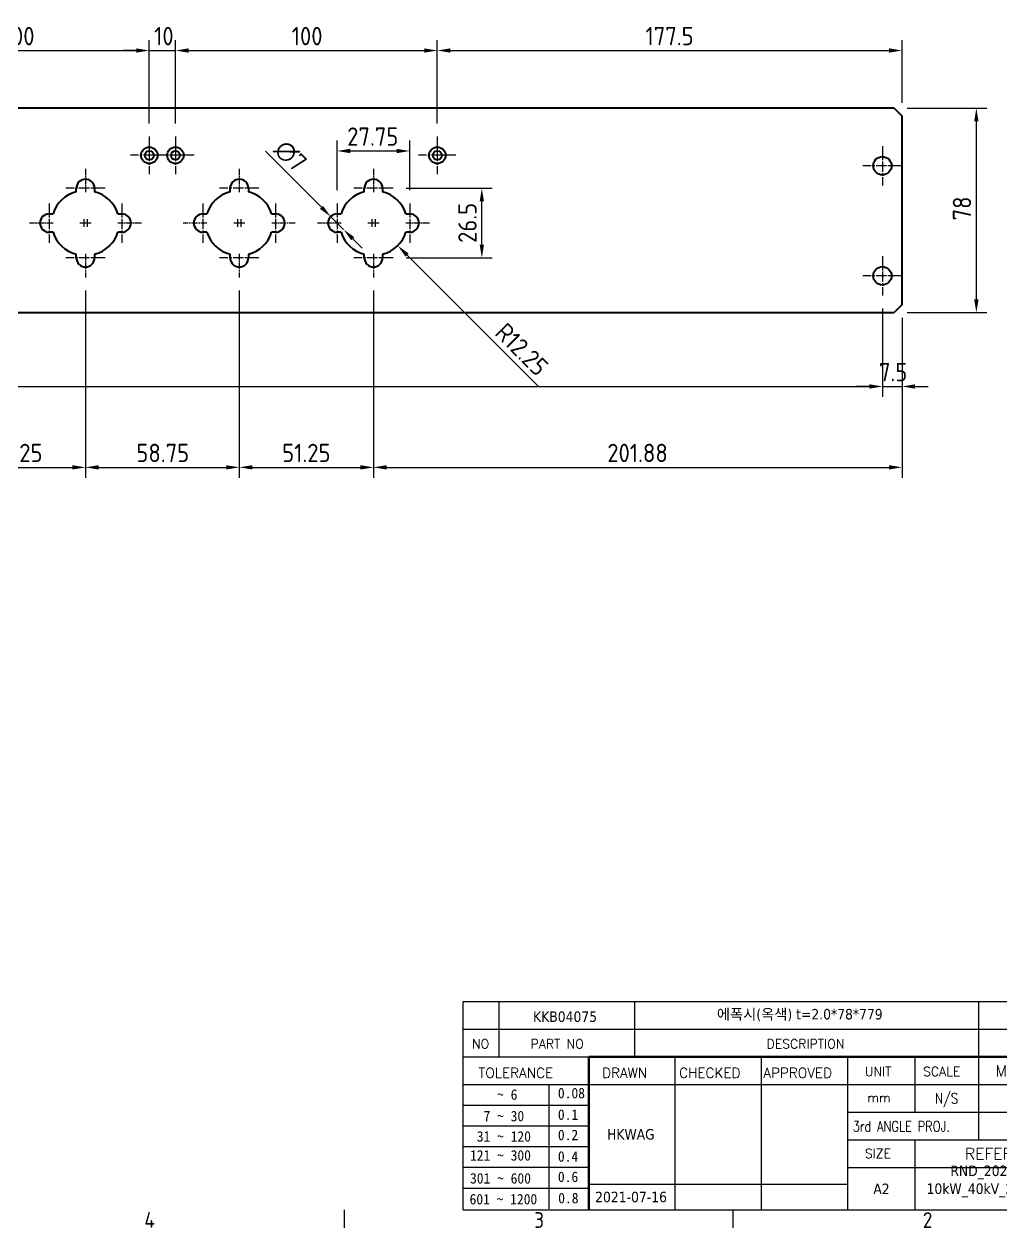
# Model space of a CAD drawing. Header units: millimetres. Extents: x 0 to 1188, y 0 to 840.
# Drawn here: x 620.3 to 993.4, y 13.1 to 472.6 of the extents above; entities that cross this region are included whole.
import ezdxf
from ezdxf.enums import TextEntityAlignment as Align

# ---------------------------------------------------------------- set-up
doc = ezdxf.new("R2010")
doc.units = ezdxf.units.MM
doc.header["$LTSCALE"] = 2
doc.linetypes.add('CHAIN', pattern=[0.3543, 0.2362, -0.0295, 0.0591, -0.0295])
doc.layers.get('0').update_dxf_attribs({"color": 3, "lineweight": 25})
for name, color, linetype, lineweight in [('가시적인 것(ISO)', 3, 'Continuous', 40), ('경계(ISO)', 7, 'Continuous', 25), ('제목(ISO)', 5, 'Continuous', 50), ('중심 표식(ISO)', 1, 'Continuous', 25), ('치수(ISO)', 2, 'Continuous', 25)]:
    doc.layers.add(name, color=color, linetype=linetype, lineweight=lineweight)
doc.styles.add('HAN_291', font='')
doc.styles.add('RC_284', font='ROMANC.shx')
doc.styles.add('RC_287', font='ROMANC.shx')
doc.styles.add('RC_292', font='ROMANC.shx')
doc.styles.add('문자 텍스트_PSTEK_POSCO', font='isocp.shx')
doc.styles.add('치수 텍스트_PSTEK_POSCO', font='isocp.shx')
doc.styles.add('텍스트 스타일198', font='tahoma.ttf')
doc.styles.add('텍스트 스타일333', font='ROMANC.shx', dxfattribs={"width": 0.8})
doc.styles.get('HAN_291').set_extended_font_data('GulimChe')
doc.dimstyles.new('치수_PSTEK_POSCO', dxfattribs={"dimscale": 2, "dimtxt": 3.5, "dimasz": 2.5, "dimexe": 2, "dimexo": 2.5, "dimgap": 1, "dimtad": 1, "dimrnd": 1e-08, "dimdsep": 46, "dimtxsty": '치수 텍스트_PSTEK_POSCO', "dimcen": 0.09, "dimdle": 10, "dimclrd": 7, "dimclre": 7, "dimclrt": 2, "dimadec": 1, "dimazin": 2, "dimtfac": 1, "dimtmove": 0, "dimatfit": 3, "dimfxl": 0, "dimtolj": 1, "dimlwd": -1, "dimlwe": -1, "dimarcsym": 0})

# ---------------------------------------------------------------- blocks, each defined once
blk = doc.blocks.new('경계 Default Border')
at = {"layer": '경계(ISO)'}
for p, q in [((371.25, 10), (371.25, 6.6)), ((445.5, 10), (445.5, 6.6))]:
    blk.add_line(p, q, dxfattribs=at)
at = {"layer": '경계(ISO)', "color": 2, "char_height": 3, "attachment_point": 7, "style": '문자 텍스트_PSTEK_POSCO'}
for s, insert in [('4', (333.1, 6.6)), ('3', (407.54, 6.57)), ('2', (481.75, 6.57))]:
    blk.add_mtext(s, dxfattribs=dict(at, insert=insert))
blk = doc.blocks.new('제목 블록 PSTEK')
at = {"color": 180}
for p, q in [((182.48, 11.79), (182.48, 51.57)), ((182.48, 51.57), (372.48, 51.57)), ((189.27, 51.57), (189.27, 41.01)), ((215.22, 41.01), (215.22, 51.57)), ((280.88, 51.57), (280.88, 41.01)), ((182.48, 46.29), (372.48, 46.29)), ((182.48, 41.01), (206.45, 41.01)), ((222.94, 11.79), (222.94, 41.01)), ((239.43, 11.79), (239.43, 41.01)), ((255.92, 11.79), (255.92, 41.01)), ((268.69, 41.01), (268.69, 30.45)), ((280.88, 41.01), (280.88, 25.17)), ((182.48, 35.73), (206.45, 35.73)), ((198.86, 12.03), (198.86, 35.73)), ((206.45, 35.73), (372.48, 35.73)), ((182.48, 31.78), (206.45, 31.78)), ((255.92, 30.45), (372.48, 30.45)), ((182.48, 27.83), (206.45, 27.83)), ((182.48, 23.88), (206.45, 23.88)), ((255.92, 25.17), (372.48, 25.17)), ((268.69, 25.17), (268.69, 11.79)), ((182.48, 19.93), (206.45, 19.93)), ((255.92, 19.89), (310.09, 19.89)), ((206.45, 16.74), (255.92, 16.74)), ((182.48, 15.98), (206.45, 15.98)), ((182.48, 11.79), (372.48, 11.79))]:
    blk.add_line(p, q, dxfattribs=at)
at = {"color": 7, "lineweight": 50}
for p, q in [((206.45, 11.79), (206.45, 41.01)), ((206.45, 41.01), (372.48, 41.01))]:
    blk.add_line(p, q, dxfattribs=at)
at = {"layer": '제목(ISO)', "lineweight": 18}
blk.add_line((182.48, 35.73), (182.48, 11.79), dxfattribs=at)
at = {"color": 2}
for s, height, style, p in [('NO', 1.742, 'RC_284', (184.14, 42.62)), ('PART NO', 1.742, 'RC_284', (195.34, 42.62)), ('DESCRIPTION', 1.7424, 'RC_284', (240.4, 42.62)), ('UNIT', 1.742, 'RC_284', (259.17, 37.34)), ('SCALE', 1.742, 'RC_284', (270.29, 37.34)), ('MODEL NAME', 2.178, 'RC_292', (284.1, 37.25)), (' TOLERANCE', 1.9, 'RC_287', (184.09, 37.01)), ('DRAWN', 1.9, 'RC_287', (208.98, 37.01)), ('CHECKED', 1.9, 'RC_287', (223.69, 37.01)), ('APPROVED', 1.9, 'RC_287', (239.78, 37.01)), ('    ~ 6', 2, 'HAN_291', (183.77, 32.82)), ('0.08', 2, 'HAN_291', (200.55, 33.1)), ('mm', 1.742, 'RC_284', (259.65, 32.35)), ('  7 ~ 30', 2, 'HAN_291', (183.77, 28.71)), ('0.1', 2, 'HAN_291', (200.55, 28.99)), (' 31 ~ 120', 2, 'HAN_291', (183.77, 24.83)), ('0.2', 2, 'HAN_291', (200.55, 25.11)), ('121 ~ 300', 2, 'HAN_291', (183.77, 21.21)), ('SIZE', 1.742, 'RC_284', (259.17, 21.69)), ('REFERENCE', 2.178, 'RC_292', (278.27, 21.43)), ('0.4', 2, 'HAN_291', (200.55, 21)), ('301 ~ 600', 2, 'HAN_291', (183.77, 16.83)), ('0.6', 2, 'HAN_291', (200.55, 17.12)), ('601 ~ 1200', 2, 'HAN_291', (183.68, 12.85)), ('0.8', 2, 'HAN_291', (200.61, 13.06))]:
    blk.add_text(s, height=height, dxfattribs=dict(at, style=style)).set_placement(p)
at = {"color": 7, "style": '텍스트 스타일333', "width": 0.8}
blk.add_text('N/S', height=2, dxfattribs=at).set_placement((274.78, 33.09), align=Align.MIDDLE_CENTER)
at = {"color": 2, "style": '텍스트 스타일333', "width": 0.8}
blk.add_text('3rd ANGLE PROJ.', height=2, dxfattribs=at).set_placement((256.84, 26.76))
at = {"layer": '제목(ISO)', "color": 7, "style": '텍스트 스타일198'}
for tag, p in [('부품_번호_001', (195.81, 47.68)), ('설명_001', (230.91, 48.15)), ('재질_001', (287.51, 48.16)), ("3._Q'TY_001", (312.71, 47.92)), ('질량\\P3;_001', (350.3, 48.16)), ('1._MODEL_NAME_001', (326.77, 37.52)), ('제목_001', (337.22, 32.13)), ('부품_번호_001', (334.47, 26.81)), ('설계자_001', (209.94, 25.23)), ('프로젝트_001', (275.49, 18.27)), ('시트_크기_001', (260.79, 14.82)), ('프로젝트_002', (270.95, 14.85)), ('작성_날짜_001', (207.66, 13.27)), ('프로젝트_003', (285.25, 11.42))]:
    blk.add_attdef(tag, p, '', height=2, dxfattribs=at)
for tag, p in [('4._COLOR', (327.68, 48.93)), ('점검자', (231.18, 26.23)), ('엔지니어링_승인자', (247.67, 26.23)), ('점검_날짜', (231.18, 14.27)), ('엔지니어링_승인_날짜', (247.67, 14.27))]:
    blk.add_attdef(tag, text='', height=2, dxfattribs=at).set_placement(p, align=Align.MIDDLE_CENTER)
blk = doc.blocks.new('*D25')
at = {"layer": 'Defpoints', "color": 0}
for p in [(952.58, 440.55), (983.98, 440.55), (952.58, 362.55)]:
    blk.add_point(p, dxfattribs=at)
at = {"layer": '치수(ISO)', "color": 7}
for p, q in [((957.58, 440.55), (987.98, 440.55)), ((983.98, 367.55), (983.98, 435.55)), ((957.58, 362.55), (987.98, 362.55))]:
    blk.add_line(p, q, dxfattribs=at)
for points in [[(983.14, 435.55), (984.81, 435.55), (983.98, 440.55)], [(983.14, 367.55), (984.81, 367.55), (983.98, 362.55)]]:
    blk.add_solid(points, dxfattribs=at)
at = {"layer": '치수(ISO)', "color": 2, "insert": (978.48, 397.7), "char_height": 7, "attachment_point": 4, "rotation": 90, "style": '치수 텍스트_PSTEK_POSCO'}
blk.add_mtext('\\A1;78', dxfattribs=at)
blk = doc.blocks.new('*D30')
at = {"layer": 'Defpoints', "color": 0}
for p in [(184.08, 369.05), (948.08, 369.05), (948.08, 334.32)]:
    blk.add_point(p, dxfattribs=at)
at = {"layer": '치수(ISO)', "color": 7}
for p, q in [((184.08, 364.05), (184.08, 330.32)), ((948.08, 364.05), (948.08, 330.32)), ((189.08, 334.32), (943.08, 334.32))]:
    blk.add_line(p, q, dxfattribs=at)
for points in [[(189.08, 335.15), (189.08, 333.49), (184.08, 334.32)], [(943.08, 335.15), (943.08, 333.49), (948.08, 334.32)]]:
    blk.add_solid(points, dxfattribs=at)
at = {"layer": '치수(ISO)', "color": 2, "insert": (559.45, 339.82), "char_height": 7, "attachment_point": 4, "style": '치수 텍스트_PSTEK_POSCO'}
blk.add_mtext('\\A1;764', dxfattribs=at)
blk = doc.blocks.new('*D31')
at = {"layer": 'Defpoints', "color": 0}
for p in [(948.08, 369.05), (955.58, 365.55), (955.58, 334.32)]:
    blk.add_point(p, dxfattribs=at)
at = {"layer": '치수(ISO)', "color": 7}
for p, q in [((948.08, 364.05), (948.08, 330.32)), ((955.58, 360.55), (955.58, 330.32)), ((943.08, 334.32), (938.08, 334.32)), ((948.08, 334.32), (955.58, 334.32)), ((960.58, 334.32), (965.58, 334.32))]:
    blk.add_line(p, q, dxfattribs=at)
for points in [[(943.08, 335.15), (943.08, 333.49), (948.08, 334.32)], [(960.58, 335.15), (960.58, 333.49), (955.58, 334.32)]]:
    blk.add_solid(points, dxfattribs=at)
at = {"layer": '치수(ISO)', "color": 2, "insert": (946.78, 339.82), "char_height": 7, "attachment_point": 4, "style": '치수 텍스트_PSTEK_POSCO'}
blk.add_mtext('\\A1;7.5', dxfattribs=at)
blk = doc.blocks.new('*D37')
at = {"layer": 'Defpoints', "color": 0}
for p in [(702.45, 375.95), (753.7, 375.95), (753.7, 303.45)]:
    blk.add_point(p, dxfattribs=at)
at = {"layer": '치수(ISO)', "color": 7}
for p, q in [((702.45, 370.95), (702.45, 299.45)), ((753.7, 370.95), (753.7, 299.45)), ((707.45, 303.45), (748.7, 303.45))]:
    blk.add_line(p, q, dxfattribs=at)
for points in [[(707.45, 304.28), (707.45, 302.62), (702.45, 303.45)], [(748.7, 304.28), (748.7, 302.62), (753.7, 303.45)]]:
    blk.add_solid(points, dxfattribs=at)
at = {"layer": '치수(ISO)', "color": 2, "insert": (718.85, 308.95), "char_height": 7, "attachment_point": 4, "style": '치수 텍스트_PSTEK_POSCO'}
blk.add_mtext('\\A1;51.25', dxfattribs=at)
blk = doc.blocks.new('*D38')
at = {"layer": 'Defpoints', "color": 0}
for p in [(592.45, 375.95), (643.7, 375.95), (643.7, 303.45)]:
    blk.add_point(p, dxfattribs=at)
at = {"layer": '치수(ISO)', "color": 7}
for p, q in [((592.45, 370.95), (592.45, 299.45)), ((643.7, 370.95), (643.7, 299.45)), ((597.45, 303.45), (638.7, 303.45))]:
    blk.add_line(p, q, dxfattribs=at)
for points in [[(597.45, 304.28), (597.45, 302.62), (592.45, 303.45)], [(638.7, 304.28), (638.7, 302.62), (643.7, 303.45)]]:
    blk.add_solid(points, dxfattribs=at)
at = {"layer": '치수(ISO)', "color": 2, "insert": (608.85, 308.95), "char_height": 7, "attachment_point": 4, "style": '치수 텍스트_PSTEK_POSCO'}
blk.add_mtext('\\A1;51.25', dxfattribs=at)
blk = doc.blocks.new('*D39')
at = {"layer": 'Defpoints', "color": 0}
for p in [(643.7, 375.95), (702.45, 375.95), (702.45, 303.45)]:
    blk.add_point(p, dxfattribs=at)
at = {"layer": '치수(ISO)', "color": 7}
for p, q in [((643.7, 370.95), (643.7, 299.45)), ((702.45, 370.95), (702.45, 299.45)), ((648.7, 303.45), (697.45, 303.45))]:
    blk.add_line(p, q, dxfattribs=at)
for points in [[(648.7, 304.28), (648.7, 302.62), (643.7, 303.45)], [(697.45, 304.28), (697.45, 302.62), (702.45, 303.45)]]:
    blk.add_solid(points, dxfattribs=at)
at = {"layer": '치수(ISO)', "color": 2, "insert": (663.15, 308.95), "char_height": 7, "attachment_point": 4, "style": '치수 텍스트_PSTEK_POSCO'}
blk.add_mtext('\\A1;58.75', dxfattribs=at)
blk = doc.blocks.new('*D40')
at = {"layer": 'Defpoints', "color": 0}
for p in [(753.7, 375.95), (955.58, 365.55), (955.58, 303.45)]:
    blk.add_point(p, dxfattribs=at)
at = {"layer": '치수(ISO)', "color": 7}
for p, q in [((753.7, 370.95), (753.7, 299.45)), ((955.58, 360.55), (955.58, 299.45)), ((758.7, 303.45), (950.58, 303.45))]:
    blk.add_line(p, q, dxfattribs=at)
for points in [[(758.7, 304.28), (758.7, 302.62), (753.7, 303.45)], [(950.58, 304.28), (950.58, 302.62), (955.58, 303.45)]]:
    blk.add_solid(points, dxfattribs=at)
at = {"layer": '치수(ISO)', "color": 2, "insert": (843.02, 308.95), "char_height": 7, "attachment_point": 4, "style": '치수 텍스트_PSTEK_POSCO'}
blk.add_mtext('\\A1;201.88', dxfattribs=at)
blk = doc.blocks.new('*D48')
at = {"layer": 'Defpoints', "color": 0}
for p in [(668.08, 462.55), (568.08, 429.7), (668.08, 429.7)]:
    blk.add_point(p, dxfattribs=at)
at = {"layer": '치수(ISO)', "color": 7}
for p, q in [((568.08, 434.7), (568.08, 466.55)), ((668.08, 434.7), (668.08, 466.55)), ((573.08, 462.55), (663.08, 462.55))]:
    blk.add_line(p, q, dxfattribs=at)
for points in [[(573.08, 463.38), (573.08, 461.72), (568.08, 462.55)], [(663.08, 463.38), (663.08, 461.72), (668.08, 462.55)]]:
    blk.add_solid(points, dxfattribs=at)
at = {"layer": '치수(ISO)', "color": 2, "insert": (612.49, 468.05), "char_height": 7, "attachment_point": 4, "style": '치수 텍스트_PSTEK_POSCO'}
blk.add_mtext('\\A1;100', dxfattribs=at)
blk = doc.blocks.new('*D49')
at = {"layer": 'Defpoints', "color": 0}
for p in [(678.08, 462.55), (668.08, 429.7), (678.08, 429.7)]:
    blk.add_point(p, dxfattribs=at)
at = {"layer": '치수(ISO)', "color": 7}
for p, q in [((668.08, 434.7), (668.08, 466.55)), ((678.08, 434.7), (678.08, 466.55)), ((663.08, 462.55), (658.08, 462.55)), ((668.08, 462.55), (678.08, 462.55)), ((683.08, 462.55), (688.08, 462.55))]:
    blk.add_line(p, q, dxfattribs=at)
for points in [[(663.08, 463.38), (663.08, 461.72), (668.08, 462.55)], [(683.08, 463.38), (683.08, 461.72), (678.08, 462.55)]]:
    blk.add_solid(points, dxfattribs=at)
at = {"layer": '치수(ISO)', "color": 2, "insert": (669.92, 468.05), "char_height": 7, "attachment_point": 4, "style": '치수 텍스트_PSTEK_POSCO'}
blk.add_mtext('\\A1;10', dxfattribs=at)
blk = doc.blocks.new('*D50')
at = {"layer": 'Defpoints', "color": 0}
for p in [(778.08, 462.55), (678.08, 429.7), (778.08, 429.7)]:
    blk.add_point(p, dxfattribs=at)
at = {"layer": '치수(ISO)', "color": 7}
for p, q in [((678.08, 434.7), (678.08, 466.55)), ((778.08, 434.7), (778.08, 466.55)), ((683.08, 462.55), (773.08, 462.55))]:
    blk.add_line(p, q, dxfattribs=at)
for points in [[(683.08, 463.38), (683.08, 461.72), (678.08, 462.55)], [(773.08, 463.38), (773.08, 461.72), (778.08, 462.55)]]:
    blk.add_solid(points, dxfattribs=at)
at = {"layer": '치수(ISO)', "color": 2, "insert": (722.49, 468.05), "char_height": 7, "attachment_point": 4, "style": '치수 텍스트_PSTEK_POSCO'}
blk.add_mtext('\\A1;100', dxfattribs=at)
blk = doc.blocks.new('*D51')
at = {"layer": 'Defpoints', "color": 0}
for p in [(955.58, 462.55), (955.58, 437.55), (778.08, 429.7)]:
    blk.add_point(p, dxfattribs=at)
at = {"layer": '치수(ISO)', "color": 7}
for p, q in [((778.08, 434.7), (778.08, 466.55)), ((955.58, 442.55), (955.58, 466.55)), ((783.08, 462.55), (950.58, 462.55))]:
    blk.add_line(p, q, dxfattribs=at)
for points in [[(783.08, 463.38), (783.08, 461.72), (778.08, 462.55)], [(950.58, 463.38), (950.58, 461.72), (955.58, 462.55)]]:
    blk.add_solid(points, dxfattribs=at)
at = {"layer": '치수(ISO)', "color": 2, "insert": (857.6, 468.05), "char_height": 7, "attachment_point": 4, "style": '치수 텍스트_PSTEK_POSCO'}
blk.add_mtext('\\A1;177.5', dxfattribs=at)
blk = doc.blocks.new('*D53')
at = {"layer": 'Defpoints', "color": 0}
for p in [(761.2, 409.95), (795.1, 409.95), (761.2, 383.45)]:
    blk.add_point(p, dxfattribs=at)
at = {"layer": '치수(ISO)', "color": 7}
for p, q in [((766.2, 409.95), (799.1, 409.95)), ((795.1, 388.45), (795.1, 404.95)), ((766.2, 383.45), (799.1, 383.45))]:
    blk.add_line(p, q, dxfattribs=at)
for points in [[(794.27, 404.95), (795.93, 404.95), (795.1, 409.95)], [(794.27, 388.45), (795.93, 388.45), (795.1, 383.45)]]:
    blk.add_solid(points, dxfattribs=at)
at = {"layer": '치수(ISO)', "color": 2, "insert": (789.6, 389.12), "char_height": 7, "attachment_point": 4, "rotation": 90, "style": '치수 텍스트_PSTEK_POSCO'}
blk.add_mtext('\\A1;26.5', dxfattribs=at)
blk = doc.blocks.new('*D54')
at = {"layer": 'Defpoints', "color": 0}
for p in [(767.58, 424.2), (739.83, 404.2), (767.58, 404.2)]:
    blk.add_point(p, dxfattribs=at)
at = {"layer": '치수(ISO)', "color": 7}
for p, q in [((739.83, 409.2), (739.83, 428.2)), ((767.58, 409.2), (767.58, 428.2)), ((744.83, 424.2), (762.58, 424.2))]:
    blk.add_line(p, q, dxfattribs=at)
for points in [[(744.83, 425.03), (744.83, 423.37), (739.83, 424.2)], [(762.58, 425.03), (762.58, 423.37), (767.58, 424.2)]]:
    blk.add_solid(points, dxfattribs=at)
at = {"layer": '치수(ISO)', "color": 2, "insert": (743.67, 429.7), "char_height": 7, "attachment_point": 4, "style": '치수 텍스트_PSTEK_POSCO'}
blk.add_mtext('\\A1;27.75', dxfattribs=at)
blk = doc.blocks.new('*D55')
at = {"layer": 'Defpoints', "color": 0}
for p in [(754.33, 396.7), (762.99, 388.04)]:
    blk.add_point(p, dxfattribs=at)
at = {"layer": '치수(ISO)', "color": 7}
blk.add_line((816.63, 334.4), (766.52, 384.5), dxfattribs=at)
blk.add_solid([(767.11, 385.09), (765.93, 383.91), (762.99, 388.04)], dxfattribs=at)
at = {"layer": '치수(ISO)', "color": 2, "insert": (802.07, 356.73), "char_height": 7, "attachment_point": 4, "rotation": 315, "style": '치수 텍스트_PSTEK_POSCO'}
blk.add_mtext('\\A1;R12.25', dxfattribs=at)
blk = doc.blocks.new('*D56')
at = {"layer": 'Defpoints', "color": 0}
for p in [(737.35, 399.17), (742.3, 394.22)]:
    blk.add_point(p, dxfattribs=at)
at = {"layer": '치수(ISO)', "color": 7}
for p, q in [((733.81, 402.71), (712.41, 424.11)), ((742.3, 394.22), (737.35, 399.17)), ((745.84, 390.69), (749.37, 387.15))]:
    blk.add_line(p, q, dxfattribs=at)
for points in [[(734.4, 403.3), (733.23, 402.12), (737.35, 399.17)], [(746.42, 391.28), (745.25, 390.1), (742.3, 394.22)]]:
    blk.add_solid(points, dxfattribs=at)
at = {"layer": '치수(ISO)', "color": 2, "insert": (717.72, 426.59), "char_height": 7, "attachment_point": 4, "rotation": 315, "style": '치수 텍스트_PSTEK_POSCO'}
blk.add_mtext('\\A1;∅7', dxfattribs=at)

msp = doc.modelspace()

# ---------------------------------------------------------------- linework, layer by layer
at = {"layer": '가시적인 것(ISO)'}
for p, q in [((952.5753, 440.5498), (179.5753, 440.5498)), ((952.5753, 440.5498), (955.5753, 437.5498)), ((955.5753, 365.5498), (955.5753, 437.5498)), ((640.2003, 408.6076), (640.2003, 409.9498)), ((647.2003, 409.9498), (647.2003, 408.6076)), ((698.9503, 408.6076), (698.9503, 409.9498)), ((705.9503, 409.9498), (705.9503, 408.6076)), ((750.2003, 408.6076), (750.2003, 409.9498)), ((757.2003, 409.9498), (757.2003, 408.6076)), ((629.8253, 400.1998), (631.336, 400.1998)), ((656.0647, 400.1998), (657.5753, 400.1998)), ((688.5753, 400.1998), (690.086, 400.1998)), ((714.8147, 400.1998), (716.3253, 400.1998)), ((739.8253, 400.1998), (741.336, 400.1998)), ((766.0647, 400.1998), (767.5753, 400.1998)), ((631.336, 393.1998), (629.8253, 393.1998)), ((657.5753, 393.1998), (656.0647, 393.1998)), ((690.086, 393.1998), (688.5753, 393.1998)), ((716.3253, 393.1998), (714.8147, 393.1998)), ((741.336, 393.1998), (739.8253, 393.1998)), ((767.5753, 393.1998), (766.0647, 393.1998)), ((640.2003, 383.4498), (640.2003, 384.7919)), ((647.2003, 384.7919), (647.2003, 383.4498)), ((698.9503, 383.4498), (698.9503, 384.7919)), ((705.9503, 384.7919), (705.9503, 383.4498)), ((750.2003, 383.4498), (750.2003, 384.7919)), ((757.2003, 384.7919), (757.2003, 383.4498)), ((955.5753, 365.5498), (952.5753, 362.5498)), ((179.5753, 362.5498), (952.5753, 362.5498))]:
    msp.add_line(p, q, dxfattribs=at)
for centre, radius in [((668.0753, 422.5498), 3.15), ((668.0753, 422.5498), 1.7), ((678.0753, 422.5498), 3.15), ((678.0753, 422.5498), 1.7), ((778.0753, 422.5498), 3.15), ((778.0753, 422.5498), 1.7), ((948.0753, 418.5498), 3.5), ((948.0753, 376.5498), 3.5)]:
    msp.add_circle(centre, radius, dxfattribs=at)
for centre, radius, start, end in [((643.7003, 409.9498), 3.5, 0, 180), ((702.4503, 409.9498), 3.5, 0, 180), ((753.7003, 409.9498), 3.5, 0, 180), ((643.0753, 396.6998), 12.25, 103.573579, 163.39845), ((644.3253, 396.6998), 12.25, 16.60155, 76.426421), ((701.8253, 396.6998), 12.25, 103.573579, 163.39845), ((703.0753, 396.6998), 12.25, 16.60155, 76.426421), ((753.0753, 396.6998), 12.25, 103.573579, 163.39845), ((754.3253, 396.6998), 12.25, 16.60155, 76.426421), ((629.8253, 396.6998), 3.5, 90, 270), ((657.5753, 396.6998), 3.5, 270, 90), ((688.5753, 396.6998), 3.5, 90, 270), ((716.3253, 396.6998), 3.5, 270, 90), ((739.8253, 396.6998), 3.5, 90, 270), ((767.5753, 396.6998), 3.5, 270, 90), ((643.0753, 396.6998), 12.25, 196.60155, 256.426421), ((644.3253, 396.6998), 12.25, 283.573579, 343.39845), ((701.8253, 396.6998), 12.25, 196.60155, 256.426421), ((703.0753, 396.6998), 12.25, 283.573579, 343.39845), ((753.0753, 396.6998), 12.25, 196.60155, 256.426421), ((754.3253, 396.6998), 12.25, 283.573579, 343.39845), ((643.7003, 383.4498), 3.5, 180, 0), ((702.4503, 383.4498), 3.5, 180, 0), ((753.7003, 383.4498), 3.5, 180, 0)]:
    msp.add_arc(centre, radius, start, end, dxfattribs=at)
at = {"layer": '중심 표식(ISO)', "linetype": 'CHAIN', "ltscale": 7.945033}
for p, q in [((668.0753, 429.6998), (668.0753, 415.3998)), ((678.0753, 429.6998), (678.0753, 415.3998)), ((778.0753, 429.6998), (778.0753, 415.3998)), ((675.2253, 422.5498), (660.9253, 422.5498)), ((685.2253, 422.5498), (670.9253, 422.5498)), ((785.2253, 422.5498), (770.9253, 422.5498))]:
    msp.add_line(p, q, dxfattribs=at)
at = {"layer": '중심 표식(ISO)', "linetype": 'CHAIN', "ltscale": 8.333956}
for p, q in [((948.0753, 426.0498), (948.0753, 411.0498)), ((955.5753, 418.5498), (940.5753, 418.5498)), ((651.2003, 409.9498), (636.2003, 409.9498)), ((709.9503, 409.9498), (694.9503, 409.9498)), ((761.2003, 409.9498), (746.2003, 409.9498)), ((629.8253, 404.1998), (629.8253, 389.1998)), ((657.5753, 404.1998), (657.5753, 389.1998)), ((688.5753, 404.1998), (688.5753, 389.1998)), ((716.3253, 404.1998), (716.3253, 389.1998)), ((739.8253, 404.1998), (739.8253, 389.1998)), ((767.5753, 404.1998), (767.5753, 389.1998)), ((651.2003, 383.4498), (636.2003, 383.4498)), ((709.9503, 383.4498), (694.9503, 383.4498)), ((761.2003, 383.4498), (746.2003, 383.4498)), ((948.0753, 384.0498), (948.0753, 369.0498)), ((955.5753, 376.5498), (940.5753, 376.5498))]:
    msp.add_line(p, q, dxfattribs=at)
at = {"layer": '중심 표식(ISO)', "linetype": 'CHAIN', "ltscale": 5.000333}
for p, q in [((643.7003, 417.4498), (643.7003, 408.4498)), ((702.4503, 417.4498), (702.4503, 408.4498)), ((753.7003, 417.4498), (753.7003, 408.4498)), ((631.3253, 396.6998), (622.3253, 396.6998)), ((665.0753, 396.6998), (656.0753, 396.6998)), ((690.0753, 396.6998), (681.0753, 396.6998)), ((723.8253, 396.6998), (714.8253, 396.6998)), ((741.3253, 396.6998), (732.3253, 396.6998)), ((775.0753, 396.6998), (766.0753, 396.6998)), ((643.7003, 384.9498), (643.7003, 375.9498)), ((702.4503, 384.9498), (702.4503, 375.9498)), ((753.7003, 384.9498), (753.7003, 375.9498))]:
    msp.add_line(p, q, dxfattribs=at)
at = {"layer": '중심 표식(ISO)', "linetype": 'CHAIN', "ltscale": 1.666711}
for p, q in [((644.5753, 396.6998), (641.5753, 396.6998)), ((645.8253, 396.6998), (642.8253, 396.6998)), ((643.0753, 398.1998), (643.0753, 395.1998)), ((644.3253, 398.1998), (644.3253, 395.1998)), ((703.3253, 396.6998), (700.3253, 396.6998)), ((704.5753, 396.6998), (701.5753, 396.6998)), ((701.8253, 398.1998), (701.8253, 395.1998)), ((703.0753, 398.1998), (703.0753, 395.1998)), ((754.5753, 396.6998), (751.5753, 396.6998)), ((755.8253, 396.6998), (752.8253, 396.6998)), ((753.0753, 398.1998), (753.0753, 395.1998)), ((754.3253, 398.1998), (754.3253, 395.1998))]:
    msp.add_line(p, q, dxfattribs=at)

# ---------------------------------------------------------------- block references
at = {"xscale": 2, "yscale": 2, "zscale": 2}
msp.add_blockref('경계 Default Border', (0, 0), dxfattribs=at)
ref = msp.add_blockref('제목 블록 PSTEK', (423.0484, -3.582), dxfattribs=dict(xscale=2, yscale=2, zscale=2))
ref.add_attrib('설계자_001', 'HKWAG', (842.9276, 46.8869), dxfattribs={"layer": '제목(ISO)', "color": 7, "height": 4, "style": '텍스트 스타일198'})
ref.add_attrib('프로젝트_001', 'RND_2021_컨버터_DC', (974.0302, 32.958), dxfattribs={"layer": '제목(ISO)', "color": 7, "height": 4, "style": '텍스트 스타일198'})
ref.add_attrib('시트_크기_001', 'A2', (944.6277, 26.0526), dxfattribs={"layer": '제목(ISO)', "color": 7, "height": 4, "style": '텍스트 스타일198'})
ref.add_attrib('작성_날짜_001', '2021-07-16', (838.3716, 22.95), dxfattribs={"layer": '제목(ISO)', "color": 7, "height": 4, "style": '텍스트 스타일198'})
ref.add_attrib('설명_001', '에폭시(옥색) t=2.0*78*779', (884.8723, 92.7231), dxfattribs={"layer": '제목(ISO)', "color": 7, "height": 4, "style": '텍스트 스타일198'})
ref.add_attrib('부품_번호_001', 'KKB04075', (814.6614, 91.7794), dxfattribs={"layer": '제목(ISO)', "color": 7, "height": 4, "style": '텍스트 스타일198'})
ref.add_attrib('프로젝트_002', '10kW_40kV_250mA 집진기 개', (964.9486, 26.1102), dxfattribs={"layer": '제목(ISO)', "color": 7, "height": 4, "style": '텍스트 스타일198'})

# ---------------------------------------------------------------- dimensions: what is measured, and where the dimension line sits
at = {"layer": '치수(ISO)', "color": 7}
for base, p1, p2, angle, override, picture, middle in [((668.0753, 462.5498), (568.0753, 429.6998), (668.0753, 429.6998), 180, {"dimdec": 2, "dimtp": 0, "dimtm": 0, "dimtdec": 2, "dimtofl": 0, "dimatfit": 1}, '*D48', (618.0953, 462.5498)), ((678.0753, 462.5498), (668.0753, 429.6998), (678.0753, 429.6998), 180, {"dimdec": 2, "dimtp": 0, "dimtm": 0, "dimtdec": 2, "dimtofl": 1, "dimatfit": 1}, '*D49', (673.0753, 462.5498)), ((778.0753, 462.5498), (678.0753, 429.6998), (778.0753, 429.6998), 180, {"dimdec": 2, "dimtp": 0, "dimtm": 0, "dimtdec": 2, "dimtofl": 0, "dimatfit": 1}, '*D50', (728.0953, 462.5498)), ((955.5753, 462.5498), (778.0753, 429.6998), (955.5753, 437.5498), 180, {"dimdec": 2, "dimtp": 0, "dimtm": 0, "dimtdec": 2, "dimtofl": 0, "dimatfit": 1}, '*D51', (866.8453, 462.5498)), ((983.9756, 440.5498), (952.5753, 362.5498), (952.5753, 440.5498), 270, {"dimdec": 2, "dimtp": 0, "dimtm": 0, "dimtdec": 2, "dimtofl": 0, "dimatfit": 1}, '*D25', (983.9756, 401.5498)), ((767.5753, 424.1998), (739.8253, 404.1998), (767.5753, 404.1998), 180, {"dimdec": 2, "dimtp": 0, "dimtm": 0, "dimtdec": 2, "dimtofl": 0, "dimatfit": 1}, '*D54', (753.7003, 424.1998)), ((795.1013, 409.9498), (761.2003, 383.4498), (761.2003, 409.9498), 90, {"dimdec": 2, "dimtp": 0, "dimtm": 0, "dimtdec": 2, "dimtofl": 0, "dimatfit": 1}, '*D53', (795.1013, 396.6998)), ((643.7003, 303.4498), (592.4503, 375.9498), (643.7003, 375.9498), 180, {"dimdec": 2, "dimtp": 0, "dimtm": 0, "dimtdec": 2, "dimtofl": 0, "dimatfit": 1}, '*D38', (618.0953, 303.4498)), ((702.4503, 303.4498), (643.7003, 375.9498), (702.4503, 375.9498), 180, {"dimdec": 2, "dimtp": 0, "dimtm": 0, "dimtdec": 2, "dimtofl": 0, "dimatfit": 1}, '*D39', (673.0953, 303.4498)), ((753.7003, 303.4498), (702.4503, 375.9498), (753.7003, 375.9498), 180, {"dimdec": 2, "dimtp": 0, "dimtm": 0, "dimtdec": 2, "dimtofl": 0, "dimatfit": 1}, '*D37', (728.0953, 303.4498)), ((955.5753214845, 303.449766351), (753.7003214845, 375.949766351), (955.5753214845, 365.549766351), 180, {"dimdec": 2, "dimtp": 0, "dimtm": 0, "dimtdec": 2, "dimtofl": 0, "dimatfit": 1}, '*D40', (854.6578214845, 303.449766351)), ((948.0753, 334.3215), (184.0753, 369.0498), (948.0753, 369.0498), 180, {"dimdec": 2, "dimtp": 0, "dimtm": 0, "dimtdec": 2, "dimtofl": 0, "dimatfit": 1}, '*D30', (566.0953, 334.3215)), ((955.5753, 334.3215), (948.0753, 369.0498), (955.5753, 365.5498), 180, {"dimdec": 2, "dimtp": 0, "dimtm": 0, "dimtdec": 2, "dimtofl": 1, "dimatfit": 1}, '*D31', (951.8253, 334.3215))]:
    dim = msp.add_linear_dim(base=base, p1=p1, p2=p2, angle=angle, dimstyle='치수_PSTEK_POSCO', override=override, dxfattribs=at)
    dim.commit()
    dim.dimension.update_dxf_attribs({"geometry": picture, "text_midpoint": middle, "dimtype": 160})
dim = msp.add_diameter_dim_2p(p1=(742.3002, 394.2249), p2=(737.3504, 399.1746), dimstyle='치수_PSTEK_POSCO', override={"dimdec": 2, "dimlfac": 1, "dimtp": 0, "dimtm": 0, "dimtdec": 2, "dimatfit": 2}, dxfattribs=at)
dim.commit()
dim.dimension.update_dxf_attribs({"geometry": '*D56', "text_midpoint": (717.0435, 419.4816), "dimtype": 163})
dim = msp.add_radius_dim(center=(754.3253, 396.6998), mpoint=(762.9874, 388.0377), dimstyle='치수_PSTEK_POSCO', override={"dimdec": 2, "dimcen": 0, "dimtp": 0, "dimtm": 0, "dimtdec": 2, "dimtofl": 0}, dxfattribs=at)
dim.commit()
dim.dimension.update_dxf_attribs({"geometry": '*D55', "text_midpoint": (806.6983, 344.3268), "dimtype": 164})

doc.saveas('drawing.dxf')
